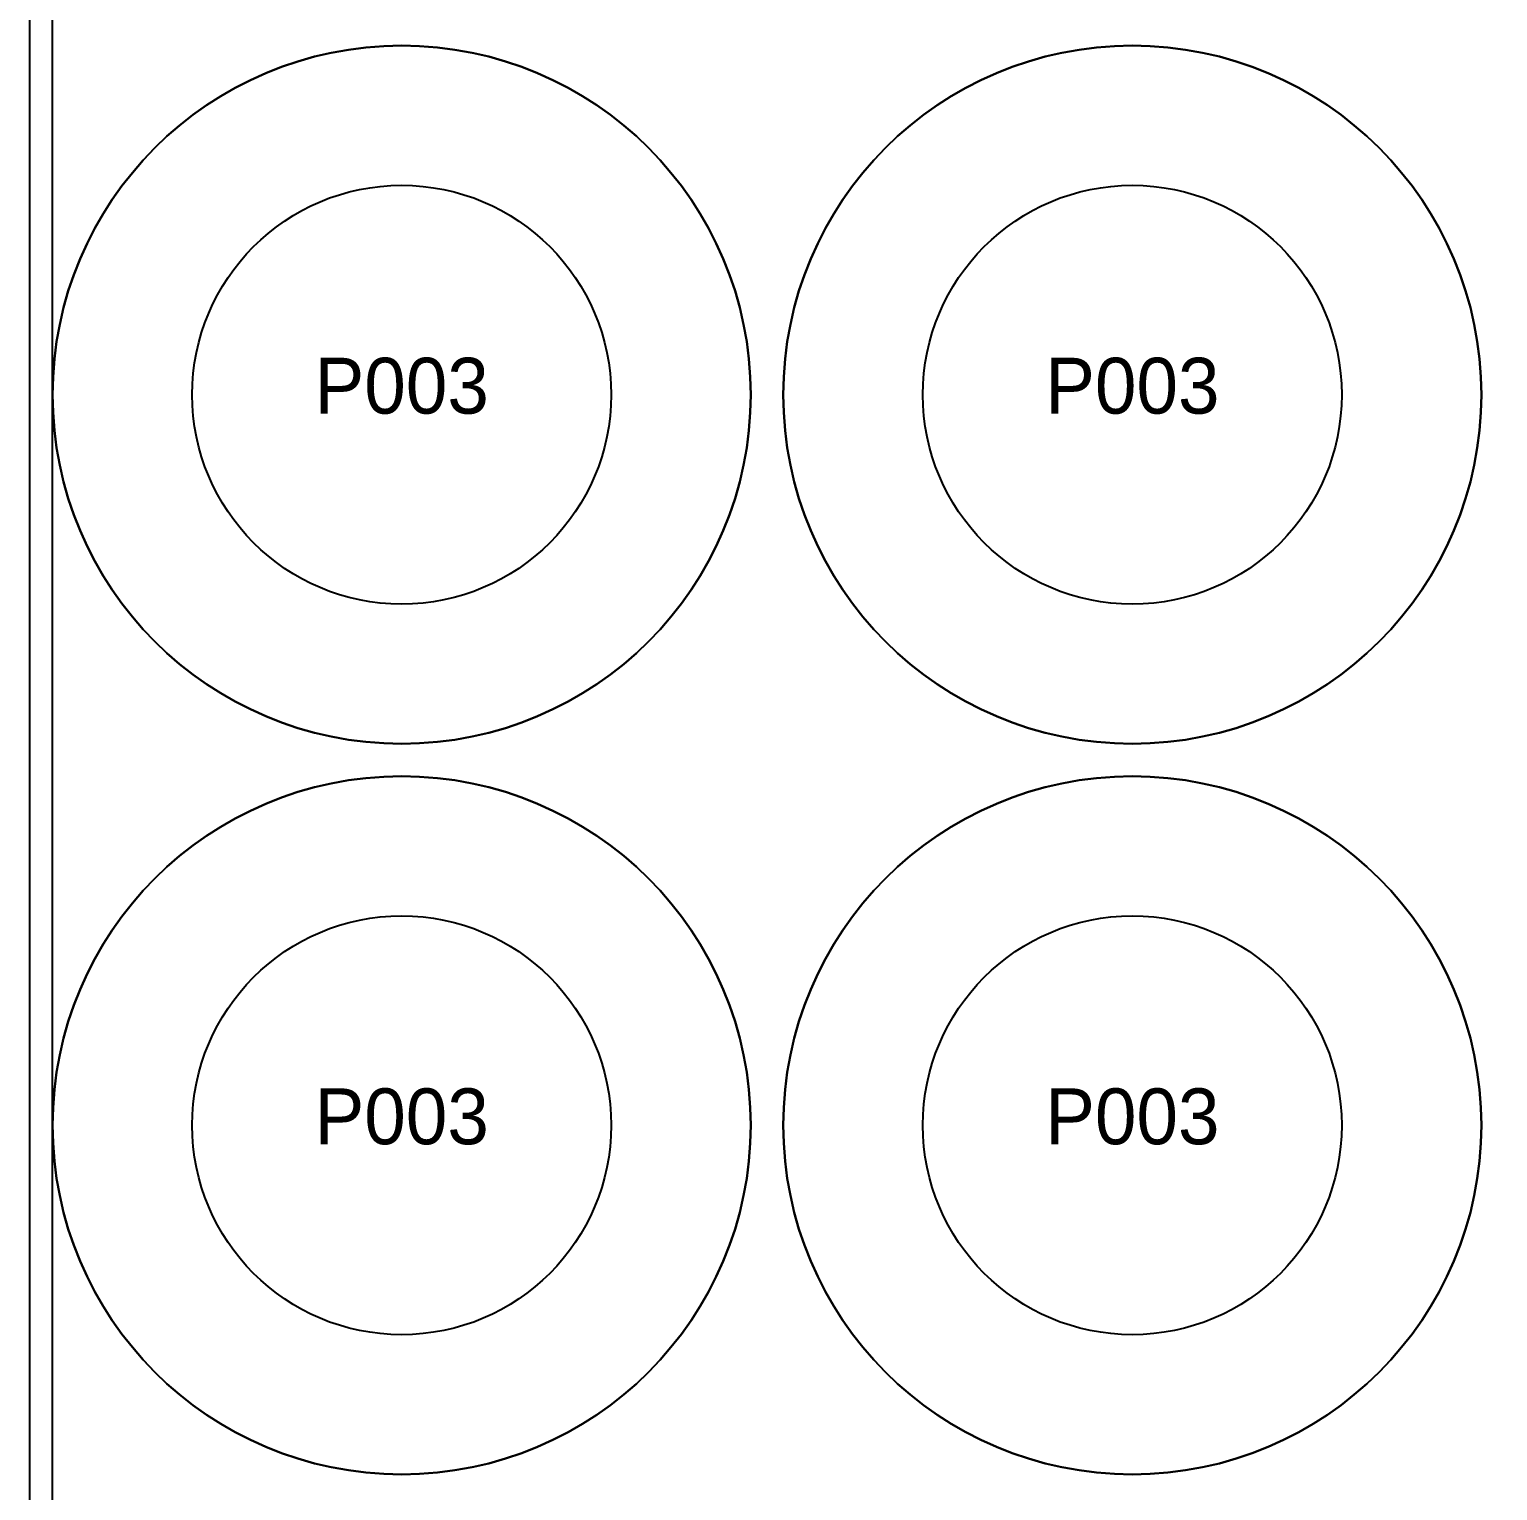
# Model space of a CAD drawing. Header units: millimetres. Extents: x -5 to 6500, y 0 to 2506.
# Drawn here: x 3960 to 4591, y 1259 to 1887 of the extents above; entities that cross this region are included whole.
import ezdxf
from ezdxf.enums import TextEntityAlignment as Align

# ---------------------------------------------------------------- set-up
doc = ezdxf.new("R2010")
doc.units = ezdxf.units.MM
for name, color, linetype in [('CNC_BOUNDARY', 1, 'Continuous'), ('CUT', 7, 'Continuous'), ('ETCH', 2, 'Continuous'), ('OFFCUT', 4, 'Continuous')]:
    doc.layers.add(name, color=color, linetype=linetype)

msp = doc.modelspace()

# ---------------------------------------------------------------- linework, layer by layer
at = {"layer": 'CNC_BOUNDARY'}
msp.add_lwpolyline([(3960, 0), (5180, 0), (5180, 2440), (3960, 2440)], close=True, dxfattribs=at)
at = {"layer": 'CUT'}
for points in [[(4270, 1730), (4269.8048, 1722.281), (4269.2256, 1714.6634), (4268.2717, 1707.1565), (4266.9525, 1699.7698), (4265.2776, 1692.5127), (4263.2563, 1685.3946), (4260.898, 1678.425), (4258.2123, 1671.6132), (4255.2084, 1664.9688), (4251.8958, 1658.5011), (4248.284, 1652.2195), (4244.3824, 1646.1336), (4240.2003, 1640.2526), (4235.7473, 1634.5861), (4231.0327, 1629.1434), (4226.066, 1623.934), (4220.8566, 1618.9673), (4215.4139, 1614.2527), (4209.7474, 1609.7997), (4203.8664, 1605.6176), (4197.7805, 1601.716), (4191.4989, 1598.1042), (4185.0312, 1594.7916), (4178.3868, 1591.7877), (4171.575, 1589.102), (4164.6054, 1586.7437), (4157.4873, 1584.7224), (4150.2302, 1583.0475), (4142.8435, 1581.7283), (4135.3366, 1580.7744), (4127.719, 1580.1952), (4120, 1580), (4112.281, 1580.1952), (4104.6634, 1580.7744), (4097.1565, 1581.7283), (4089.7698, 1583.0475), (4082.5127, 1584.7224), (4075.3946, 1586.7437), (4068.425, 1589.102), (4061.6132, 1591.7877), (4054.9688, 1594.7916), (4048.5011, 1598.1042), (4042.2195, 1601.716), (4036.1336, 1605.6176), (4030.2526, 1609.7997), (4024.5861, 1614.2527), (4019.1434, 1618.9673), (4013.934, 1623.934), (4008.9673, 1629.1434), (4004.2527, 1634.5861), (3999.7997, 1640.2526), (3995.6176, 1646.1336), (3991.716, 1652.2195), (3988.1042, 1658.5011), (3984.7916, 1664.9688), (3981.7877, 1671.6132), (3979.102, 1678.425), (3976.7437, 1685.3946), (3974.7224, 1692.5127), (3973.0475, 1699.7698), (3971.7283, 1707.1565), (3970.7744, 1714.6634), (3970.1952, 1722.281), (3970, 1730), (3970.1952, 1737.719), (3970.7744, 1745.3366), (3971.7283, 1752.8435), (3973.0475, 1760.2302), (3974.7224, 1767.4873), (3976.7437, 1774.6054), (3979.102, 1781.575), (3981.7877, 1788.3868), (3984.7916, 1795.0312), (3988.1042, 1801.4989), (3991.716, 1807.7805), (3995.6176, 1813.8664), (3999.7997, 1819.7474), (4004.2527, 1825.4139), (4008.9673, 1830.8566), (4013.934, 1836.066), (4019.1434, 1841.0327), (4024.5861, 1845.7473), (4030.2526, 1850.2003), (4036.1336, 1854.3824), (4042.2195, 1858.284), (4048.5011, 1861.8958), (4054.9688, 1865.2084), (4061.6132, 1868.2123), (4068.425, 1870.898), (4075.3946, 1873.2563), (4082.5127, 1875.2776), (4089.7698, 1876.9525), (4097.1565, 1878.2717), (4104.6634, 1879.2256), (4112.281, 1879.8048), (4120, 1880), (4127.719, 1879.8048), (4135.3366, 1879.2256), (4142.8435, 1878.2717), (4150.2302, 1876.9525), (4157.4873, 1875.2776), (4164.6054, 1873.2563), (4171.575, 1870.898), (4178.3868, 1868.2123), (4185.0312, 1865.2084), (4191.4989, 1861.8958), (4197.7805, 1858.284), (4203.8664, 1854.3824), (4209.7474, 1850.2003), (4215.4139, 1845.7473), (4220.8566, 1841.0327), (4226.066, 1836.066), (4231.0327, 1830.8566), (4235.7473, 1825.4139), (4240.2003, 1819.7474), (4244.3824, 1813.8664), (4248.284, 1807.7805), (4251.8958, 1801.4989), (4255.2084, 1795.0312), (4258.2123, 1788.3868), (4260.898, 1781.575), (4263.2563, 1774.6054), (4265.2776, 1767.4873), (4266.9525, 1760.2302), (4268.2717, 1752.8435), (4269.2256, 1745.3366), (4269.8048, 1737.719), (4270, 1730)], [(4584, 1730), (4583.8048, 1722.281), (4583.2256, 1714.6634), (4582.2717, 1707.1565), (4580.9525, 1699.7698), (4579.2776, 1692.5127), (4577.2563, 1685.3946), (4574.898, 1678.425), (4572.2123, 1671.6132), (4569.2084, 1664.9688), (4565.8958, 1658.5011), (4562.284, 1652.2195), (4558.3824, 1646.1336), (4554.2003, 1640.2526), (4549.7473, 1634.5861), (4545.0327, 1629.1434), (4540.066, 1623.934), (4534.8566, 1618.9673), (4529.4139, 1614.2527), (4523.7474, 1609.7997), (4517.8664, 1605.6176), (4511.7805, 1601.716), (4505.4989, 1598.1042), (4499.0312, 1594.7916), (4492.3868, 1591.7877), (4485.575, 1589.102), (4478.6054, 1586.7437), (4471.4873, 1584.7224), (4464.2302, 1583.0475), (4456.8435, 1581.7283), (4449.3366, 1580.7744), (4441.719, 1580.1952), (4434, 1580), (4426.281, 1580.1952), (4418.6634, 1580.7744), (4411.1565, 1581.7283), (4403.7698, 1583.0475), (4396.5127, 1584.7224), (4389.3946, 1586.7437), (4382.425, 1589.102), (4375.6132, 1591.7877), (4368.9688, 1594.7916), (4362.5011, 1598.1042), (4356.2195, 1601.716), (4350.1336, 1605.6176), (4344.2526, 1609.7997), (4338.5861, 1614.2527), (4333.1434, 1618.9673), (4327.934, 1623.934), (4322.9673, 1629.1434), (4318.2527, 1634.5861), (4313.7997, 1640.2526), (4309.6176, 1646.1336), (4305.716, 1652.2195), (4302.1042, 1658.5011), (4298.7916, 1664.9688), (4295.7877, 1671.6132), (4293.102, 1678.425), (4290.7437, 1685.3946), (4288.7224, 1692.5127), (4287.0475, 1699.7698), (4285.7283, 1707.1565), (4284.7744, 1714.6634), (4284.1952, 1722.281), (4284, 1730), (4284.1952, 1737.719), (4284.7744, 1745.3366), (4285.7283, 1752.8435), (4287.0475, 1760.2302), (4288.7224, 1767.4873), (4290.7437, 1774.6054), (4293.102, 1781.575), (4295.7877, 1788.3868), (4298.7916, 1795.0312), (4302.1042, 1801.4989), (4305.716, 1807.7805), (4309.6176, 1813.8664), (4313.7997, 1819.7474), (4318.2527, 1825.4139), (4322.9673, 1830.8566), (4327.934, 1836.066), (4333.1434, 1841.0327), (4338.5861, 1845.7473), (4344.2526, 1850.2003), (4350.1336, 1854.3824), (4356.2195, 1858.284), (4362.5011, 1861.8958), (4368.9688, 1865.2084), (4375.6132, 1868.2123), (4382.425, 1870.898), (4389.3946, 1873.2563), (4396.5127, 1875.2776), (4403.7698, 1876.9525), (4411.1565, 1878.2717), (4418.6634, 1879.2256), (4426.281, 1879.8048), (4434, 1880), (4441.719, 1879.8048), (4449.3366, 1879.2256), (4456.8435, 1878.2717), (4464.2302, 1876.9525), (4471.4873, 1875.2776), (4478.6054, 1873.2563), (4485.575, 1870.898), (4492.3868, 1868.2123), (4499.0312, 1865.2084), (4505.4989, 1861.8958), (4511.7805, 1858.284), (4517.8664, 1854.3824), (4523.7474, 1850.2003), (4529.4139, 1845.7473), (4534.8566, 1841.0327), (4540.066, 1836.066), (4545.0327, 1830.8566), (4549.7473, 1825.4139), (4554.2003, 1819.7474), (4558.3824, 1813.8664), (4562.284, 1807.7805), (4565.8958, 1801.4989), (4569.2084, 1795.0312), (4572.2123, 1788.3868), (4574.898, 1781.575), (4577.2563, 1774.6054), (4579.2776, 1767.4873), (4580.9525, 1760.2302), (4582.2717, 1752.8435), (4583.2256, 1745.3366), (4583.8048, 1737.719), (4584, 1730)], [(4210, 1730), (4209.8829, 1725.3686), (4209.5353, 1720.798), (4208.963, 1716.2939), (4208.1715, 1711.8619), (4207.1666, 1707.5076), (4205.9538, 1703.2368), (4204.5388, 1699.055), (4202.9274, 1694.9679), (4201.125, 1690.9813), (4199.1375, 1687.1007), (4196.9704, 1683.3317), (4194.6294, 1679.6801), (4192.1202, 1676.1516), (4189.4484, 1672.7516), (4186.6196, 1669.486), (4183.6396, 1666.3604), (4180.514, 1663.3804), (4177.2484, 1660.5516), (4173.8484, 1657.8798), (4170.3199, 1655.3706), (4166.6683, 1653.0296), (4162.8993, 1650.8625), (4159.0187, 1648.875), (4155.0321, 1647.0726), (4150.945, 1645.4612), (4146.7632, 1644.0462), (4142.4924, 1642.8334), (4138.1381, 1641.8285), (4133.7061, 1641.037), (4129.202, 1640.4647), (4124.6314, 1640.1171), (4120, 1640), (4115.3686, 1640.1171), (4110.798, 1640.4647), (4106.2939, 1641.037), (4101.8619, 1641.8285), (4097.5076, 1642.8334), (4093.2368, 1644.0462), (4089.055, 1645.4612), (4084.9679, 1647.0726), (4080.9813, 1648.875), (4077.1007, 1650.8625), (4073.3317, 1653.0296), (4069.6801, 1655.3706), (4066.1516, 1657.8798), (4062.7516, 1660.5516), (4059.486, 1663.3804), (4056.3604, 1666.3604), (4053.3804, 1669.486), (4050.5516, 1672.7516), (4047.8798, 1676.1516), (4045.3706, 1679.6801), (4043.0296, 1683.3317), (4040.8625, 1687.1007), (4038.875, 1690.9813), (4037.0726, 1694.9679), (4035.4612, 1699.055), (4034.0462, 1703.2368), (4032.8334, 1707.5076), (4031.8285, 1711.8619), (4031.037, 1716.2939), (4030.4647, 1720.798), (4030.1171, 1725.3686), (4030, 1730), (4030.1171, 1734.6314), (4030.4647, 1739.202), (4031.037, 1743.7061), (4031.8285, 1748.1381), (4032.8334, 1752.4924), (4034.0462, 1756.7632), (4035.4612, 1760.945), (4037.0726, 1765.0321), (4038.875, 1769.0187), (4040.8625, 1772.8993), (4043.0296, 1776.6683), (4045.3706, 1780.3199), (4047.8798, 1783.8484), (4050.5516, 1787.2484), (4053.3804, 1790.514), (4056.3604, 1793.6396), (4059.486, 1796.6196), (4062.7516, 1799.4484), (4066.1516, 1802.1202), (4069.6801, 1804.6294), (4073.3317, 1806.9704), (4077.1007, 1809.1375), (4080.9813, 1811.125), (4084.9679, 1812.9274), (4089.055, 1814.5388), (4093.2368, 1815.9538), (4097.5076, 1817.1666), (4101.8619, 1818.1715), (4106.2939, 1818.963), (4110.798, 1819.5353), (4115.3686, 1819.8829), (4120, 1820), (4124.6314, 1819.8829), (4129.202, 1819.5353), (4133.7061, 1818.963), (4138.1381, 1818.1715), (4142.4924, 1817.1666), (4146.7632, 1815.9538), (4150.945, 1814.5388), (4155.0321, 1812.9274), (4159.0187, 1811.125), (4162.8993, 1809.1375), (4166.6683, 1806.9704), (4170.3199, 1804.6294), (4173.8484, 1802.1202), (4177.2484, 1799.4484), (4180.514, 1796.6196), (4183.6396, 1793.6396), (4186.6196, 1790.514), (4189.4484, 1787.2484), (4192.1202, 1783.8484), (4194.6294, 1780.3199), (4196.9704, 1776.6683), (4199.1375, 1772.8993), (4201.125, 1769.0187), (4202.9274, 1765.0321), (4204.5388, 1760.945), (4205.9538, 1756.7632), (4207.1666, 1752.4924), (4208.1715, 1748.1381), (4208.963, 1743.7061), (4209.5353, 1739.202), (4209.8829, 1734.6314), (4210, 1730)], [(4524, 1730), (4523.8829, 1725.3686), (4523.5353, 1720.798), (4522.963, 1716.2939), (4522.1715, 1711.8619), (4521.1666, 1707.5076), (4519.9538, 1703.2368), (4518.5388, 1699.055), (4516.9274, 1694.9679), (4515.125, 1690.9813), (4513.1375, 1687.1007), (4510.9704, 1683.3317), (4508.6294, 1679.6801), (4506.1202, 1676.1516), (4503.4484, 1672.7516), (4500.6196, 1669.486), (4497.6396, 1666.3604), (4494.514, 1663.3804), (4491.2484, 1660.5516), (4487.8484, 1657.8798), (4484.3199, 1655.3706), (4480.6683, 1653.0296), (4476.8993, 1650.8625), (4473.0187, 1648.875), (4469.0321, 1647.0726), (4464.945, 1645.4612), (4460.7632, 1644.0462), (4456.4924, 1642.8334), (4452.1381, 1641.8285), (4447.7061, 1641.037), (4443.202, 1640.4647), (4438.6314, 1640.1171), (4434, 1640), (4429.3686, 1640.1171), (4424.798, 1640.4647), (4420.2939, 1641.037), (4415.8619, 1641.8285), (4411.5076, 1642.8334), (4407.2368, 1644.0462), (4403.055, 1645.4612), (4398.9679, 1647.0726), (4394.9813, 1648.875), (4391.1007, 1650.8625), (4387.3317, 1653.0296), (4383.6801, 1655.3706), (4380.1516, 1657.8798), (4376.7516, 1660.5516), (4373.486, 1663.3804), (4370.3604, 1666.3604), (4367.3804, 1669.486), (4364.5516, 1672.7516), (4361.8798, 1676.1516), (4359.3706, 1679.6801), (4357.0296, 1683.3317), (4354.8625, 1687.1007), (4352.875, 1690.9813), (4351.0726, 1694.9679), (4349.4612, 1699.055), (4348.0462, 1703.2368), (4346.8334, 1707.5076), (4345.8285, 1711.8619), (4345.037, 1716.2939), (4344.4647, 1720.798), (4344.1171, 1725.3686), (4344, 1730), (4344.1171, 1734.6314), (4344.4647, 1739.202), (4345.037, 1743.7061), (4345.8285, 1748.1381), (4346.8334, 1752.4924), (4348.0462, 1756.7632), (4349.4612, 1760.945), (4351.0726, 1765.0321), (4352.875, 1769.0187), (4354.8625, 1772.8993), (4357.0296, 1776.6683), (4359.3706, 1780.3199), (4361.8798, 1783.8484), (4364.5516, 1787.2484), (4367.3804, 1790.514), (4370.3604, 1793.6396), (4373.486, 1796.6196), (4376.7516, 1799.4484), (4380.1516, 1802.1202), (4383.6801, 1804.6294), (4387.3317, 1806.9704), (4391.1007, 1809.1375), (4394.9813, 1811.125), (4398.9679, 1812.9274), (4403.055, 1814.5388), (4407.2368, 1815.9538), (4411.5076, 1817.1666), (4415.8619, 1818.1715), (4420.2939, 1818.963), (4424.798, 1819.5353), (4429.3686, 1819.8829), (4434, 1820), (4438.6314, 1819.8829), (4443.202, 1819.5353), (4447.7061, 1818.963), (4452.1381, 1818.1715), (4456.4924, 1817.1666), (4460.7632, 1815.9538), (4464.945, 1814.5388), (4469.0321, 1812.9274), (4473.0187, 1811.125), (4476.8993, 1809.1375), (4480.6683, 1806.9704), (4484.3199, 1804.6294), (4487.8484, 1802.1202), (4491.2484, 1799.4484), (4494.514, 1796.6196), (4497.6396, 1793.6396), (4500.6196, 1790.514), (4503.4484, 1787.2484), (4506.1202, 1783.8484), (4508.6294, 1780.3199), (4510.9704, 1776.6683), (4513.1375, 1772.8993), (4515.125, 1769.0187), (4516.9274, 1765.0321), (4518.5388, 1760.945), (4519.9538, 1756.7632), (4521.1666, 1752.4924), (4522.1715, 1748.1381), (4522.963, 1743.7061), (4523.5353, 1739.202), (4523.8829, 1734.6314), (4524, 1730)], [(4270, 1416), (4269.8048, 1408.281), (4269.2256, 1400.6634), (4268.2717, 1393.1565), (4266.9525, 1385.7698), (4265.2776, 1378.5127), (4263.2563, 1371.3946), (4260.898, 1364.425), (4258.2123, 1357.6132), (4255.2084, 1350.9688), (4251.8958, 1344.5011), (4248.284, 1338.2195), (4244.3824, 1332.1336), (4240.2003, 1326.2526), (4235.7473, 1320.5861), (4231.0327, 1315.1434), (4226.066, 1309.934), (4220.8566, 1304.9673), (4215.4139, 1300.2527), (4209.7474, 1295.7997), (4203.8664, 1291.6176), (4197.7805, 1287.716), (4191.4989, 1284.1042), (4185.0312, 1280.7916), (4178.3868, 1277.7877), (4171.575, 1275.102), (4164.6054, 1272.7437), (4157.4873, 1270.7224), (4150.2302, 1269.0475), (4142.8435, 1267.7283), (4135.3366, 1266.7744), (4127.719, 1266.1952), (4120, 1266), (4112.281, 1266.1952), (4104.6634, 1266.7744), (4097.1565, 1267.7283), (4089.7698, 1269.0475), (4082.5127, 1270.7224), (4075.3946, 1272.7437), (4068.425, 1275.102), (4061.6132, 1277.7877), (4054.9688, 1280.7916), (4048.5011, 1284.1042), (4042.2195, 1287.716), (4036.1336, 1291.6176), (4030.2526, 1295.7997), (4024.5861, 1300.2527), (4019.1434, 1304.9673), (4013.934, 1309.934), (4008.9673, 1315.1434), (4004.2527, 1320.5861), (3999.7997, 1326.2526), (3995.6176, 1332.1336), (3991.716, 1338.2195), (3988.1042, 1344.5011), (3984.7916, 1350.9688), (3981.7877, 1357.6132), (3979.102, 1364.425), (3976.7437, 1371.3946), (3974.7224, 1378.5127), (3973.0475, 1385.7698), (3971.7283, 1393.1565), (3970.7744, 1400.6634), (3970.1952, 1408.281), (3970, 1416), (3970.1952, 1423.719), (3970.7744, 1431.3366), (3971.7283, 1438.8435), (3973.0475, 1446.2302), (3974.7224, 1453.4873), (3976.7437, 1460.6054), (3979.102, 1467.575), (3981.7877, 1474.3868), (3984.7916, 1481.0312), (3988.1042, 1487.4989), (3991.716, 1493.7805), (3995.6176, 1499.8664), (3999.7997, 1505.7474), (4004.2527, 1511.4139), (4008.9673, 1516.8566), (4013.934, 1522.066), (4019.1434, 1527.0327), (4024.5861, 1531.7473), (4030.2526, 1536.2003), (4036.1336, 1540.3824), (4042.2195, 1544.284), (4048.5011, 1547.8958), (4054.9688, 1551.2084), (4061.6132, 1554.2123), (4068.425, 1556.898), (4075.3946, 1559.2563), (4082.5127, 1561.2776), (4089.7698, 1562.9525), (4097.1565, 1564.2717), (4104.6634, 1565.2256), (4112.281, 1565.8048), (4120, 1566), (4127.719, 1565.8048), (4135.3366, 1565.2256), (4142.8435, 1564.2717), (4150.2302, 1562.9525), (4157.4873, 1561.2776), (4164.6054, 1559.2563), (4171.575, 1556.898), (4178.3868, 1554.2123), (4185.0312, 1551.2084), (4191.4989, 1547.8958), (4197.7805, 1544.284), (4203.8664, 1540.3824), (4209.7474, 1536.2003), (4215.4139, 1531.7473), (4220.8566, 1527.0327), (4226.066, 1522.066), (4231.0327, 1516.8566), (4235.7473, 1511.4139), (4240.2003, 1505.7474), (4244.3824, 1499.8664), (4248.284, 1493.7805), (4251.8958, 1487.4989), (4255.2084, 1481.0312), (4258.2123, 1474.3868), (4260.898, 1467.575), (4263.2563, 1460.6054), (4265.2776, 1453.4873), (4266.9525, 1446.2302), (4268.2717, 1438.8435), (4269.2256, 1431.3366), (4269.8048, 1423.719), (4270, 1416)], [(4584, 1416), (4583.8048, 1408.281), (4583.2256, 1400.6634), (4582.2717, 1393.1565), (4580.9525, 1385.7698), (4579.2776, 1378.5127), (4577.2563, 1371.3946), (4574.898, 1364.425), (4572.2123, 1357.6132), (4569.2084, 1350.9688), (4565.8958, 1344.5011), (4562.284, 1338.2195), (4558.3824, 1332.1336), (4554.2003, 1326.2526), (4549.7473, 1320.5861), (4545.0327, 1315.1434), (4540.066, 1309.934), (4534.8566, 1304.9673), (4529.4139, 1300.2527), (4523.7474, 1295.7997), (4517.8664, 1291.6176), (4511.7805, 1287.716), (4505.4989, 1284.1042), (4499.0312, 1280.7916), (4492.3868, 1277.7877), (4485.575, 1275.102), (4478.6054, 1272.7437), (4471.4873, 1270.7224), (4464.2302, 1269.0475), (4456.8435, 1267.7283), (4449.3366, 1266.7744), (4441.719, 1266.1952), (4434, 1266), (4426.281, 1266.1952), (4418.6634, 1266.7744), (4411.1565, 1267.7283), (4403.7698, 1269.0475), (4396.5127, 1270.7224), (4389.3946, 1272.7437), (4382.425, 1275.102), (4375.6132, 1277.7877), (4368.9688, 1280.7916), (4362.5011, 1284.1042), (4356.2195, 1287.716), (4350.1336, 1291.6176), (4344.2526, 1295.7997), (4338.5861, 1300.2527), (4333.1434, 1304.9673), (4327.934, 1309.934), (4322.9673, 1315.1434), (4318.2527, 1320.5861), (4313.7997, 1326.2526), (4309.6176, 1332.1336), (4305.716, 1338.2195), (4302.1042, 1344.5011), (4298.7916, 1350.9688), (4295.7877, 1357.6132), (4293.102, 1364.425), (4290.7437, 1371.3946), (4288.7224, 1378.5127), (4287.0475, 1385.7698), (4285.7283, 1393.1565), (4284.7744, 1400.6634), (4284.1952, 1408.281), (4284, 1416), (4284.1952, 1423.719), (4284.7744, 1431.3366), (4285.7283, 1438.8435), (4287.0475, 1446.2302), (4288.7224, 1453.4873), (4290.7437, 1460.6054), (4293.102, 1467.575), (4295.7877, 1474.3868), (4298.7916, 1481.0312), (4302.1042, 1487.4989), (4305.716, 1493.7805), (4309.6176, 1499.8664), (4313.7997, 1505.7474), (4318.2527, 1511.4139), (4322.9673, 1516.8566), (4327.934, 1522.066), (4333.1434, 1527.0327), (4338.5861, 1531.7473), (4344.2526, 1536.2003), (4350.1336, 1540.3824), (4356.2195, 1544.284), (4362.5011, 1547.8958), (4368.9688, 1551.2084), (4375.6132, 1554.2123), (4382.425, 1556.898), (4389.3946, 1559.2563), (4396.5127, 1561.2776), (4403.7698, 1562.9525), (4411.1565, 1564.2717), (4418.6634, 1565.2256), (4426.281, 1565.8048), (4434, 1566), (4441.719, 1565.8048), (4449.3366, 1565.2256), (4456.8435, 1564.2717), (4464.2302, 1562.9525), (4471.4873, 1561.2776), (4478.6054, 1559.2563), (4485.575, 1556.898), (4492.3868, 1554.2123), (4499.0312, 1551.2084), (4505.4989, 1547.8958), (4511.7805, 1544.284), (4517.8664, 1540.3824), (4523.7474, 1536.2003), (4529.4139, 1531.7473), (4534.8566, 1527.0327), (4540.066, 1522.066), (4545.0327, 1516.8566), (4549.7473, 1511.4139), (4554.2003, 1505.7474), (4558.3824, 1499.8664), (4562.284, 1493.7805), (4565.8958, 1487.4989), (4569.2084, 1481.0312), (4572.2123, 1474.3868), (4574.898, 1467.575), (4577.2563, 1460.6054), (4579.2776, 1453.4873), (4580.9525, 1446.2302), (4582.2717, 1438.8435), (4583.2256, 1431.3366), (4583.8048, 1423.719), (4584, 1416)], [(4210, 1416), (4209.8829, 1411.3686), (4209.5353, 1406.798), (4208.963, 1402.2939), (4208.1715, 1397.8619), (4207.1666, 1393.5076), (4205.9538, 1389.2368), (4204.5388, 1385.055), (4202.9274, 1380.9679), (4201.125, 1376.9813), (4199.1375, 1373.1007), (4196.9704, 1369.3317), (4194.6294, 1365.6801), (4192.1202, 1362.1516), (4189.4484, 1358.7516), (4186.6196, 1355.486), (4183.6396, 1352.3604), (4180.514, 1349.3804), (4177.2484, 1346.5516), (4173.8484, 1343.8798), (4170.3199, 1341.3706), (4166.6683, 1339.0296), (4162.8993, 1336.8625), (4159.0187, 1334.875), (4155.0321, 1333.0726), (4150.945, 1331.4612), (4146.7632, 1330.0462), (4142.4924, 1328.8334), (4138.1381, 1327.8285), (4133.7061, 1327.037), (4129.202, 1326.4647), (4124.6314, 1326.1171), (4120, 1326), (4115.3686, 1326.1171), (4110.798, 1326.4647), (4106.2939, 1327.037), (4101.8619, 1327.8285), (4097.5076, 1328.8334), (4093.2368, 1330.0462), (4089.055, 1331.4612), (4084.9679, 1333.0726), (4080.9813, 1334.875), (4077.1007, 1336.8625), (4073.3317, 1339.0296), (4069.6801, 1341.3706), (4066.1516, 1343.8798), (4062.7516, 1346.5516), (4059.486, 1349.3804), (4056.3604, 1352.3604), (4053.3804, 1355.486), (4050.5516, 1358.7516), (4047.8798, 1362.1516), (4045.3706, 1365.6801), (4043.0296, 1369.3317), (4040.8625, 1373.1007), (4038.875, 1376.9813), (4037.0726, 1380.9679), (4035.4612, 1385.055), (4034.0462, 1389.2368), (4032.8334, 1393.5076), (4031.8285, 1397.8619), (4031.037, 1402.2939), (4030.4647, 1406.798), (4030.1171, 1411.3686), (4030, 1416), (4030.1171, 1420.6314), (4030.4647, 1425.202), (4031.037, 1429.7061), (4031.8285, 1434.1381), (4032.8334, 1438.4924), (4034.0462, 1442.7632), (4035.4612, 1446.945), (4037.0726, 1451.0321), (4038.875, 1455.0187), (4040.8625, 1458.8993), (4043.0296, 1462.6683), (4045.3706, 1466.3199), (4047.8798, 1469.8484), (4050.5516, 1473.2484), (4053.3804, 1476.514), (4056.3604, 1479.6396), (4059.486, 1482.6196), (4062.7516, 1485.4484), (4066.1516, 1488.1202), (4069.6801, 1490.6294), (4073.3317, 1492.9704), (4077.1007, 1495.1375), (4080.9813, 1497.125), (4084.9679, 1498.9274), (4089.055, 1500.5388), (4093.2368, 1501.9538), (4097.5076, 1503.1666), (4101.8619, 1504.1715), (4106.2939, 1504.963), (4110.798, 1505.5353), (4115.3686, 1505.8829), (4120, 1506), (4124.6314, 1505.8829), (4129.202, 1505.5353), (4133.7061, 1504.963), (4138.1381, 1504.1715), (4142.4924, 1503.1666), (4146.7632, 1501.9538), (4150.945, 1500.5388), (4155.0321, 1498.9274), (4159.0187, 1497.125), (4162.8993, 1495.1375), (4166.6683, 1492.9704), (4170.3199, 1490.6294), (4173.8484, 1488.1202), (4177.2484, 1485.4484), (4180.514, 1482.6196), (4183.6396, 1479.6396), (4186.6196, 1476.514), (4189.4484, 1473.2484), (4192.1202, 1469.8484), (4194.6294, 1466.3199), (4196.9704, 1462.6683), (4199.1375, 1458.8993), (4201.125, 1455.0187), (4202.9274, 1451.0321), (4204.5388, 1446.945), (4205.9538, 1442.7632), (4207.1666, 1438.4924), (4208.1715, 1434.1381), (4208.963, 1429.7061), (4209.5353, 1425.202), (4209.8829, 1420.6314), (4210, 1416)], [(4524, 1416), (4523.8829, 1411.3686), (4523.5353, 1406.798), (4522.963, 1402.2939), (4522.1715, 1397.8619), (4521.1666, 1393.5076), (4519.9538, 1389.2368), (4518.5388, 1385.055), (4516.9274, 1380.9679), (4515.125, 1376.9813), (4513.1375, 1373.1007), (4510.9704, 1369.3317), (4508.6294, 1365.6801), (4506.1202, 1362.1516), (4503.4484, 1358.7516), (4500.6196, 1355.486), (4497.6396, 1352.3604), (4494.514, 1349.3804), (4491.2484, 1346.5516), (4487.8484, 1343.8798), (4484.3199, 1341.3706), (4480.6683, 1339.0296), (4476.8993, 1336.8625), (4473.0187, 1334.875), (4469.0321, 1333.0726), (4464.945, 1331.4612), (4460.7632, 1330.0462), (4456.4924, 1328.8334), (4452.1381, 1327.8285), (4447.7061, 1327.037), (4443.202, 1326.4647), (4438.6314, 1326.1171), (4434, 1326), (4429.3686, 1326.1171), (4424.798, 1326.4647), (4420.2939, 1327.037), (4415.8619, 1327.8285), (4411.5076, 1328.8334), (4407.2368, 1330.0462), (4403.055, 1331.4612), (4398.9679, 1333.0726), (4394.9813, 1334.875), (4391.1007, 1336.8625), (4387.3317, 1339.0296), (4383.6801, 1341.3706), (4380.1516, 1343.8798), (4376.7516, 1346.5516), (4373.486, 1349.3804), (4370.3604, 1352.3604), (4367.3804, 1355.486), (4364.5516, 1358.7516), (4361.8798, 1362.1516), (4359.3706, 1365.6801), (4357.0296, 1369.3317), (4354.8625, 1373.1007), (4352.875, 1376.9813), (4351.0726, 1380.9679), (4349.4612, 1385.055), (4348.0462, 1389.2368), (4346.8334, 1393.5076), (4345.8285, 1397.8619), (4345.037, 1402.2939), (4344.4647, 1406.798), (4344.1171, 1411.3686), (4344, 1416), (4344.1171, 1420.6314), (4344.4647, 1425.202), (4345.037, 1429.7061), (4345.8285, 1434.1381), (4346.8334, 1438.4924), (4348.0462, 1442.7632), (4349.4612, 1446.945), (4351.0726, 1451.0321), (4352.875, 1455.0187), (4354.8625, 1458.8993), (4357.0296, 1462.6683), (4359.3706, 1466.3199), (4361.8798, 1469.8484), (4364.5516, 1473.2484), (4367.3804, 1476.514), (4370.3604, 1479.6396), (4373.486, 1482.6196), (4376.7516, 1485.4484), (4380.1516, 1488.1202), (4383.6801, 1490.6294), (4387.3317, 1492.9704), (4391.1007, 1495.1375), (4394.9813, 1497.125), (4398.9679, 1498.9274), (4403.055, 1500.5388), (4407.2368, 1501.9538), (4411.5076, 1503.1666), (4415.8619, 1504.1715), (4420.2939, 1504.963), (4424.798, 1505.5353), (4429.3686, 1505.8829), (4434, 1506), (4438.6314, 1505.8829), (4443.202, 1505.5353), (4447.7061, 1504.963), (4452.1381, 1504.1715), (4456.4924, 1503.1666), (4460.7632, 1501.9538), (4464.945, 1500.5388), (4469.0321, 1498.9274), (4473.0187, 1497.125), (4476.8993, 1495.1375), (4480.6683, 1492.9704), (4484.3199, 1490.6294), (4487.8484, 1488.1202), (4491.2484, 1485.4484), (4494.514, 1482.6196), (4497.6396, 1479.6396), (4500.6196, 1476.514), (4503.4484, 1473.2484), (4506.1202, 1469.8484), (4508.6294, 1466.3199), (4510.9704, 1462.6683), (4513.1375, 1458.8993), (4515.125, 1455.0187), (4516.9274, 1451.0321), (4518.5388, 1446.945), (4519.9538, 1442.7632), (4521.1666, 1438.4924), (4522.1715, 1434.1381), (4522.963, 1429.7061), (4523.5353, 1425.202), (4523.8829, 1420.6314), (4524, 1416)]]:
    msp.add_lwpolyline(points, close=True, dxfattribs=at)
at = {"layer": 'OFFCUT'}
msp.add_lwpolyline([(3970, 1252), (3970, 1416), (3970, 1730), (3970, 2044), (3970, 2430), (3970, 2430), (5170, 2430), (5170, 10)], dxfattribs=at)
for points in [[(3970.1952, 1722.281), (3970.7744, 1714.6634), (3971.7283, 1707.1565), (3973.0475, 1699.7698), (3974.7224, 1692.5127), (3976.7437, 1685.3946), (3979.102, 1678.425), (3981.7877, 1671.6132), (3984.7916, 1664.9688), (3988.1042, 1658.5011), (3991.716, 1652.2195), (3995.6176, 1646.1336), (3999.7997, 1640.2526), (4004.2527, 1634.5861), (4008.9673, 1629.1434), (4013.934, 1623.934), (4019.1434, 1618.9673), (4024.5861, 1614.2527), (4030.2526, 1609.7997), (4036.1336, 1605.6176), (4042.2195, 1601.716), (4048.5011, 1598.1042), (4054.9688, 1594.7916), (4061.6132, 1591.7877), (4068.425, 1589.102), (4075.3946, 1586.7437), (4082.5127, 1584.7224), (4089.7698, 1583.0475), (4097.1565, 1581.7283), (4104.6634, 1580.7744), (4112.281, 1580.1952), (4120, 1580), (4127.719, 1580.1952), (4135.3366, 1580.7744), (4142.8435, 1581.7283), (4150.2302, 1583.0475), (4157.4873, 1584.7224), (4164.6054, 1586.7437), (4171.575, 1589.102), (4178.3868, 1591.7877), (4185.0312, 1594.7916), (4191.4989, 1598.1042), (4197.7805, 1601.716), (4203.8664, 1605.6176), (4209.7474, 1609.7997), (4215.4139, 1614.2527), (4220.8566, 1618.9673), (4226.066, 1623.934), (4231.0327, 1629.1434), (4235.7473, 1634.5861), (4240.2003, 1640.2526), (4244.3824, 1646.1336), (4248.284, 1652.2195), (4251.8958, 1658.5011), (4255.2084, 1664.9688), (4258.2123, 1671.6132), (4260.898, 1678.425), (4263.2563, 1685.3946), (4265.2776, 1692.5127), (4266.9525, 1699.7698), (4268.2717, 1707.1565), (4269.2256, 1714.6634), (4269.8048, 1722.281), (4270, 1730), (4269.8048, 1737.719), (4269.2256, 1745.3366), (4268.2717, 1752.8435), (4266.9525, 1760.2302), (4265.2776, 1767.4873), (4263.2563, 1774.6054), (4260.898, 1781.575), (4258.2123, 1788.3868), (4255.2084, 1795.0312), (4251.8958, 1801.4989), (4248.284, 1807.7805), (4244.3824, 1813.8664), (4240.2003, 1819.7474), (4235.7473, 1825.4139), (4231.0327, 1830.8566), (4226.066, 1836.066), (4220.8566, 1841.0327), (4215.4139, 1845.7473), (4209.7474, 1850.2003), (4203.8664, 1854.3824), (4197.7805, 1858.284), (4191.4989, 1861.8958), (4185.0312, 1865.2084), (4178.3868, 1868.2123), (4171.575, 1870.898), (4164.6054, 1873.2563), (4157.4873, 1875.2776), (4150.2302, 1876.9525), (4142.8435, 1878.2717), (4135.3366, 1879.2256), (4127.719, 1879.8048), (4120, 1880), (4112.281, 1879.8048), (4104.6634, 1879.2256), (4097.1565, 1878.2717), (4089.7698, 1876.9525), (4082.5127, 1875.2776), (4075.3946, 1873.2563), (4068.425, 1870.898), (4061.6132, 1868.2123), (4054.9688, 1865.2084), (4048.5011, 1861.8958), (4042.2195, 1858.284), (4036.1336, 1854.3824), (4030.2526, 1850.2003), (4024.5861, 1845.7473), (4019.1434, 1841.0327), (4013.934, 1836.066), (4008.9673, 1830.8566), (4004.2527, 1825.4139), (3999.7997, 1819.7474), (3995.6176, 1813.8664), (3991.716, 1807.7805), (3988.1042, 1801.4989), (3984.7916, 1795.0312), (3981.7877, 1788.3868), (3979.102, 1781.575), (3976.7437, 1774.6054), (3974.7224, 1767.4873), (3973.0475, 1760.2302), (3971.7283, 1752.8435), (3970.7744, 1745.3366), (3970.1952, 1737.719), (3970, 1730), (3970.1952, 1722.281)], [(4582.2717, 1707.1565), (4583.2256, 1714.6634), (4583.8048, 1722.281), (4584, 1730), (4583.8048, 1737.719), (4583.2256, 1745.3366), (4582.2717, 1752.8435), (4580.9525, 1760.2302), (4579.2776, 1767.4873), (4577.2563, 1774.6054), (4574.898, 1781.575), (4572.2123, 1788.3868), (4569.2084, 1795.0312), (4565.8958, 1801.4989), (4562.284, 1807.7805), (4558.3824, 1813.8664), (4554.2003, 1819.7474), (4549.7473, 1825.4139), (4545.0327, 1830.8566), (4540.066, 1836.066), (4534.8566, 1841.0327), (4529.4139, 1845.7473), (4523.7474, 1850.2003), (4517.8664, 1854.3824), (4511.7805, 1858.284), (4505.4989, 1861.8958), (4499.0312, 1865.2084), (4492.3868, 1868.2123), (4485.575, 1870.898), (4478.6054, 1873.2563), (4471.4873, 1875.2776), (4464.2302, 1876.9525), (4456.8435, 1878.2717), (4449.3366, 1879.2256), (4441.719, 1879.8048), (4434, 1880), (4426.281, 1879.8048), (4418.6634, 1879.2256), (4411.1565, 1878.2717), (4403.7698, 1876.9525), (4396.5127, 1875.2776), (4389.3946, 1873.2563), (4382.425, 1870.898), (4375.6132, 1868.2123), (4368.9688, 1865.2084), (4362.5011, 1861.8958), (4356.2195, 1858.284), (4350.1336, 1854.3824), (4344.2526, 1850.2003), (4338.5861, 1845.7473), (4333.1434, 1841.0327), (4327.934, 1836.066), (4322.9673, 1830.8566), (4318.2527, 1825.4139), (4313.7997, 1819.7474), (4309.6176, 1813.8664), (4305.716, 1807.7805), (4302.1042, 1801.4989), (4298.7916, 1795.0312), (4295.7877, 1788.3868), (4293.102, 1781.575), (4290.7437, 1774.6054), (4288.7224, 1767.4873), (4287.0475, 1760.2302), (4285.7283, 1752.8435), (4284.7744, 1745.3366), (4284.1952, 1737.719), (4284, 1730), (4284.1952, 1722.281), (4284.7744, 1714.6634), (4285.7283, 1707.1565), (4287.0475, 1699.7698), (4288.7224, 1692.5127), (4290.7437, 1685.3946), (4293.102, 1678.425), (4295.7877, 1671.6132), (4298.7916, 1664.9688), (4302.1042, 1658.5011), (4305.716, 1652.2195), (4309.6176, 1646.1336), (4313.7997, 1640.2526), (4318.2527, 1634.5861), (4322.9673, 1629.1434), (4327.934, 1623.934), (4333.1434, 1618.9673), (4338.5861, 1614.2527), (4344.2526, 1609.7997), (4350.1336, 1605.6176), (4356.2195, 1601.716), (4362.5011, 1598.1042), (4368.9688, 1594.7916), (4375.6132, 1591.7877), (4382.425, 1589.102), (4389.3946, 1586.7437), (4396.5127, 1584.7224), (4403.7698, 1583.0475), (4411.1565, 1581.7283), (4418.6634, 1580.7744), (4426.281, 1580.1952), (4434, 1580), (4441.719, 1580.1952), (4449.3366, 1580.7744), (4456.8435, 1581.7283), (4464.2302, 1583.0475), (4471.4873, 1584.7224), (4478.6054, 1586.7437), (4485.575, 1589.102), (4492.3868, 1591.7877), (4499.0312, 1594.7916), (4505.4989, 1598.1042), (4511.7805, 1601.716), (4517.8664, 1605.6176), (4523.7474, 1609.7997), (4529.4139, 1614.2527), (4534.8566, 1618.9673), (4540.066, 1623.934), (4545.0327, 1629.1434), (4549.7473, 1634.5861), (4554.2003, 1640.2526), (4558.3824, 1646.1336), (4562.284, 1652.2195), (4565.8958, 1658.5011), (4569.2084, 1664.9688), (4572.2123, 1671.6132), (4574.898, 1678.425), (4577.2563, 1685.3946), (4579.2776, 1692.5127), (4580.9525, 1699.7698), (4582.2717, 1707.1565)], [(3970.1952, 1408.281), (3970.7744, 1400.6634), (3971.7283, 1393.1565), (3973.0475, 1385.7698), (3974.7224, 1378.5127), (3976.7437, 1371.3946), (3979.102, 1364.425), (3981.7877, 1357.6132), (3984.7916, 1350.9688), (3988.1042, 1344.5011), (3991.716, 1338.2195), (3995.6176, 1332.1336), (3999.7997, 1326.2526), (4004.2527, 1320.5861), (4008.9673, 1315.1434), (4013.934, 1309.934), (4019.1434, 1304.9673), (4024.5861, 1300.2527), (4030.2526, 1295.7997), (4036.1336, 1291.6176), (4042.2195, 1287.716), (4048.5011, 1284.1042), (4054.9688, 1280.7916), (4061.6132, 1277.7877), (4068.425, 1275.102), (4075.3946, 1272.7437), (4082.5127, 1270.7224), (4089.7698, 1269.0475), (4097.1565, 1267.7283), (4104.6634, 1266.7744), (4112.281, 1266.1952), (4120, 1266), (4127.719, 1266.1952), (4135.3366, 1266.7744), (4142.8435, 1267.7283), (4150.2302, 1269.0475), (4157.4873, 1270.7224), (4164.6054, 1272.7437), (4171.575, 1275.102), (4178.3868, 1277.7877), (4185.0312, 1280.7916), (4191.4989, 1284.1042), (4197.7805, 1287.716), (4203.8664, 1291.6176), (4209.7474, 1295.7997), (4215.4139, 1300.2527), (4220.8566, 1304.9673), (4226.066, 1309.934), (4231.0327, 1315.1434), (4235.7473, 1320.5861), (4240.2003, 1326.2526), (4244.3824, 1332.1336), (4248.284, 1338.2195), (4251.8958, 1344.5011), (4255.2084, 1350.9688), (4258.2123, 1357.6132), (4260.898, 1364.425), (4263.2563, 1371.3946), (4265.2776, 1378.5127), (4266.9525, 1385.7698), (4268.2717, 1393.1565), (4269.2256, 1400.6634), (4269.8048, 1408.281), (4270, 1416), (4269.8048, 1423.719), (4269.2256, 1431.3366), (4268.2717, 1438.8435), (4266.9525, 1446.2302), (4265.2776, 1453.4873), (4263.2563, 1460.6054), (4260.898, 1467.575), (4258.2123, 1474.3868), (4255.2084, 1481.0312), (4251.8958, 1487.4989), (4248.284, 1493.7805), (4244.3824, 1499.8664), (4240.2003, 1505.7474), (4235.7473, 1511.4139), (4231.0327, 1516.8566), (4226.066, 1522.066), (4220.8566, 1527.0327), (4215.4139, 1531.7473), (4209.7474, 1536.2003), (4203.8664, 1540.3824), (4197.7805, 1544.284), (4191.4989, 1547.8958), (4185.0312, 1551.2084), (4178.3868, 1554.2123), (4171.575, 1556.898), (4164.6054, 1559.2563), (4157.4873, 1561.2776), (4150.2302, 1562.9525), (4142.8435, 1564.2717), (4135.3366, 1565.2256), (4127.719, 1565.8048), (4120, 1566), (4112.281, 1565.8048), (4104.6634, 1565.2256), (4097.1565, 1564.2717), (4089.7698, 1562.9525), (4082.5127, 1561.2776), (4075.3946, 1559.2563), (4068.425, 1556.898), (4061.6132, 1554.2123), (4054.9688, 1551.2084), (4048.5011, 1547.8958), (4042.2195, 1544.284), (4036.1336, 1540.3824), (4030.2526, 1536.2003), (4024.5861, 1531.7473), (4019.1434, 1527.0327), (4013.934, 1522.066), (4008.9673, 1516.8566), (4004.2527, 1511.4139), (3999.7997, 1505.7474), (3995.6176, 1499.8664), (3991.716, 1493.7805), (3988.1042, 1487.4989), (3984.7916, 1481.0312), (3981.7877, 1474.3868), (3979.102, 1467.575), (3976.7437, 1460.6054), (3974.7224, 1453.4873), (3973.0475, 1446.2302), (3971.7283, 1438.8435), (3970.7744, 1431.3366), (3970.1952, 1423.719), (3970, 1416), (3970.1952, 1408.281)], [(4582.2717, 1393.1565), (4583.2256, 1400.6634), (4583.8048, 1408.281), (4584, 1416), (4583.8048, 1423.719), (4583.2256, 1431.3366), (4582.2717, 1438.8435), (4580.9525, 1446.2302), (4579.2776, 1453.4873), (4577.2563, 1460.6054), (4574.898, 1467.575), (4572.2123, 1474.3868), (4569.2084, 1481.0312), (4565.8958, 1487.4989), (4562.284, 1493.7805), (4558.3824, 1499.8664), (4554.2003, 1505.7474), (4549.7473, 1511.4139), (4545.0327, 1516.8566), (4540.066, 1522.066), (4534.8566, 1527.0327), (4529.4139, 1531.7473), (4523.7474, 1536.2003), (4517.8664, 1540.3824), (4511.7805, 1544.284), (4505.4989, 1547.8958), (4499.0312, 1551.2084), (4492.3868, 1554.2123), (4485.575, 1556.898), (4478.6054, 1559.2563), (4471.4873, 1561.2776), (4464.2302, 1562.9525), (4456.8435, 1564.2717), (4449.3366, 1565.2256), (4441.719, 1565.8048), (4434, 1566), (4426.281, 1565.8048), (4418.6634, 1565.2256), (4411.1565, 1564.2717), (4403.7698, 1562.9525), (4396.5127, 1561.2776), (4389.3946, 1559.2563), (4382.425, 1556.898), (4375.6132, 1554.2123), (4368.9688, 1551.2084), (4362.5011, 1547.8958), (4356.2195, 1544.284), (4350.1336, 1540.3824), (4344.2526, 1536.2003), (4338.5861, 1531.7473), (4333.1434, 1527.0327), (4327.934, 1522.066), (4322.9673, 1516.8566), (4318.2527, 1511.4139), (4313.7997, 1505.7474), (4309.6176, 1499.8664), (4305.716, 1493.7805), (4302.1042, 1487.4989), (4298.7916, 1481.0312), (4295.7877, 1474.3868), (4293.102, 1467.575), (4290.7437, 1460.6054), (4288.7224, 1453.4873), (4287.0475, 1446.2302), (4285.7283, 1438.8435), (4284.7744, 1431.3366), (4284.1952, 1423.719), (4284, 1416), (4284.1952, 1408.281), (4284.7744, 1400.6634), (4285.7283, 1393.1565), (4287.0475, 1385.7698), (4288.7224, 1378.5127), (4290.7437, 1371.3946), (4293.102, 1364.425), (4295.7877, 1357.6132), (4298.7916, 1350.9688), (4302.1042, 1344.5011), (4305.716, 1338.2195), (4309.6176, 1332.1336), (4313.7997, 1326.2526), (4318.2527, 1320.5861), (4322.9673, 1315.1434), (4327.934, 1309.934), (4333.1434, 1304.9673), (4338.5861, 1300.2527), (4344.2526, 1295.7997), (4350.1336, 1291.6176), (4356.2195, 1287.716), (4362.5011, 1284.1042), (4368.9688, 1280.7916), (4375.6132, 1277.7877), (4382.425, 1275.102), (4389.3946, 1272.7437), (4396.5127, 1270.7224), (4403.7698, 1269.0475), (4411.1565, 1267.7283), (4418.6634, 1266.7744), (4426.281, 1266.1952), (4434, 1266), (4441.719, 1266.1952), (4449.3366, 1266.7744), (4456.8435, 1267.7283), (4464.2302, 1269.0475), (4471.4873, 1270.7224), (4478.6054, 1272.7437), (4485.575, 1275.102), (4492.3868, 1277.7877), (4499.0312, 1280.7916), (4505.4989, 1284.1042), (4511.7805, 1287.716), (4517.8664, 1291.6176), (4523.7474, 1295.7997), (4529.4139, 1300.2527), (4534.8566, 1304.9673), (4540.066, 1309.934), (4545.0327, 1315.1434), (4549.7473, 1320.5861), (4554.2003, 1326.2526), (4558.3824, 1332.1336), (4562.284, 1338.2195), (4565.8958, 1344.5011), (4569.2084, 1350.9688), (4572.2123, 1357.6132), (4574.898, 1364.425), (4577.2563, 1371.3946), (4579.2776, 1378.5127), (4580.9525, 1385.7698), (4582.2717, 1393.1565)]]:
    msp.add_lwpolyline(points, close=True, dxfattribs=at)

# ---------------------------------------------------------------- texts
at = {"layer": 'ETCH'}
for p in [(4120, 1733.8595), (4434, 1733.8595), (4120, 1419.8595), (4434, 1419.8595)]:
    msp.add_text('P003', height=24, dxfattribs=at).set_placement(p, align=Align.MIDDLE_CENTER)

doc.saveas('drawing.dxf')
